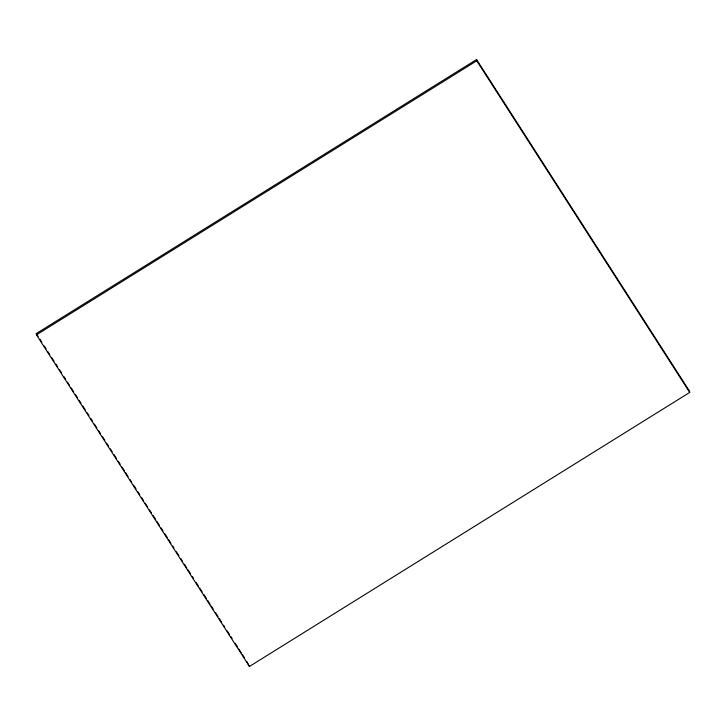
<?xml version="1.0" encoding="UTF-8"?>
<svg xmlns="http://www.w3.org/2000/svg" width="726" height="726" viewBox="0 0 726 726"><rect width="100%" height="100%" fill="white"/><g stroke="black" fill="none" stroke-linecap="round" stroke-linejoin="round"><path stroke-width="1.09" d="M36.3 333.57L476.574 59.532L689.528 391.169L689.7 392.43L249.426 666.468L36.472 334.831L36.3 333.57L38.133 336.428M36.472 334.831L476.737 60.793L476.574 59.532M476.737 60.793L689.7 392.43M39.975 339.287L41.809 342.146M44.259 345.957L46.092 348.816M47.925 351.674L49.767 354.533M51.6 357.392L54.051 361.203M55.884 364.062L57.717 366.92M59.55 369.779L61.392 372.638M63.834 376.449L65.676 379.308M67.509 382.166L69.342 385.025M71.184 387.884L73.625 391.695M75.468 394.554L77.301 397.412M79.134 400.271L80.976 403.139M82.809 405.997L85.26 409.809M87.093 412.667L88.926 415.526M90.759 418.385L92.601 421.243M94.434 424.102L96.885 427.913M98.718 430.772L100.551 433.631M102.393 436.489L104.834 440.301M106.677 443.159L108.51 446.018M110.343 448.877L112.185 451.735M114.018 454.594L116.469 458.405M118.302 461.264L120.135 464.123M121.977 466.981L124.418 470.793M125.643 472.708L128.094 476.519M129.927 479.378L131.76 482.236M133.602 485.095L136.052 488.907M137.886 491.765L139.719 494.624M141.552 497.482L143.394 500.341M145.227 503.2L147.677 507.011M149.511 509.87L151.344 512.728M153.186 515.587L155.627 519.399M156.852 521.304L159.303 525.116M161.136 527.974L162.978 530.833M164.811 533.692L167.261 537.503M168.477 539.409L170.928 543.23M172.761 546.088L173.986 547.994M176.436 551.805L178.886 555.617M180.72 558.476L182.553 561.334M184.395 564.193L186.836 568.004M188.061 569.91L190.511 573.721M192.345 576.58L193.57 578.486M196.02 582.297L198.47 586.109M199.686 588.015L202.137 591.826M203.979 594.685L206.42 598.496M207.645 600.402L210.095 604.213M211.32 606.119L213.154 608.978M215.604 612.798L218.045 616.61M219.27 618.516L221.72 622.327M223.554 625.186L224.779 627.092M227.229 630.903L229.679 634.715M230.904 636.62L232.12 638.526M235.188 643.29L237.629 647.102M238.854 649.008L241.304 652.819M242.529 654.725L244.363 657.584M246.813 661.395L249.426 666.468"/></g></svg>
